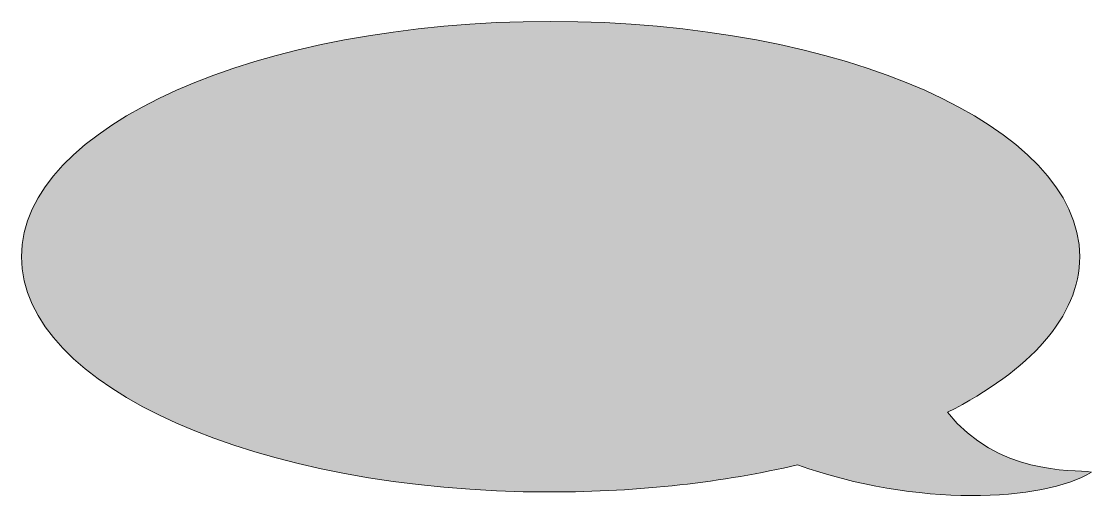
# Model space of a CAD drawing. Header units: inches. Extents: x 0 to 102, y -1 to 45.
import ezdxf

# ---------------------------------------------------------------- set-up
doc = ezdxf.new("R2010")
doc.units = ezdxf.units.IN
doc.header["$MEASUREMENT"] = 0
doc.layers.add('Layer 1', color=7, linetype='Continuous')

msp = doc.modelspace()

# ---------------------------------------------------------------- hatches: boundary and pattern name
at = {"layer": 'Layer 1', "true_color": 0x3f83b5}
h = msp.add_hatch(color=145, dxfattribs=at)
h.dxf.hatch_style = 2
edge = h.paths.add_edge_path()
edge.add_spline(control_points=[(101.6, 2.23), (99.66, 2.5), (92.72, 1.92), (87.92, 7.91), (95.73, 11.85), (100.47, 17.03), (100.47, 22.69), (100.47, 35.04), (77.98, 45.04), (50.23, 45.04), (22.49, 45.04), (0, 35.04), (0, 22.69), (0, 10.35), (22.49, 0.34), (50.23, 0.34), (58.71, 0.34), (66.69, 1.27), (73.69, 2.92), (84.99, -1.14), (96.95, -0.57), (101.6, 2.23)], knot_values=[0, 0, 0, 0, 1, 1, 1, 2, 2, 2, 3, 3, 3, 4, 4, 4, 5, 5, 5, 6, 6, 6, 7, 7, 7, 7], degree=3, periodic=1)

# ---------------------------------------------------------------- linework, layer by layer
at = {"layer": 'Layer 1', "lineweight": 0}
msp.add_open_spline([(101.6, 2.23), (99.66, 2.5), (92.72, 1.92), (87.92, 7.91), (95.73, 11.85), (100.47, 17.03), (100.47, 22.69), (100.47, 35.04), (77.98, 45.04), (50.23, 45.04), (22.49, 45.04), (0, 35.04), (0, 22.69), (0, 10.35), (22.49, 0.34), (50.23, 0.34), (58.71, 0.34), (66.69, 1.27), (73.69, 2.92), (84.99, -1.14), (96.95, -0.57), (101.6, 2.23)], degree=3, knots=[0, 0, 0, 0, 1, 1, 1, 2, 2, 2, 3, 3, 3, 4, 4, 4, 5, 5, 5, 6, 6, 6, 7, 7, 7, 7], dxfattribs=at)

doc.saveas('drawing.dxf')
